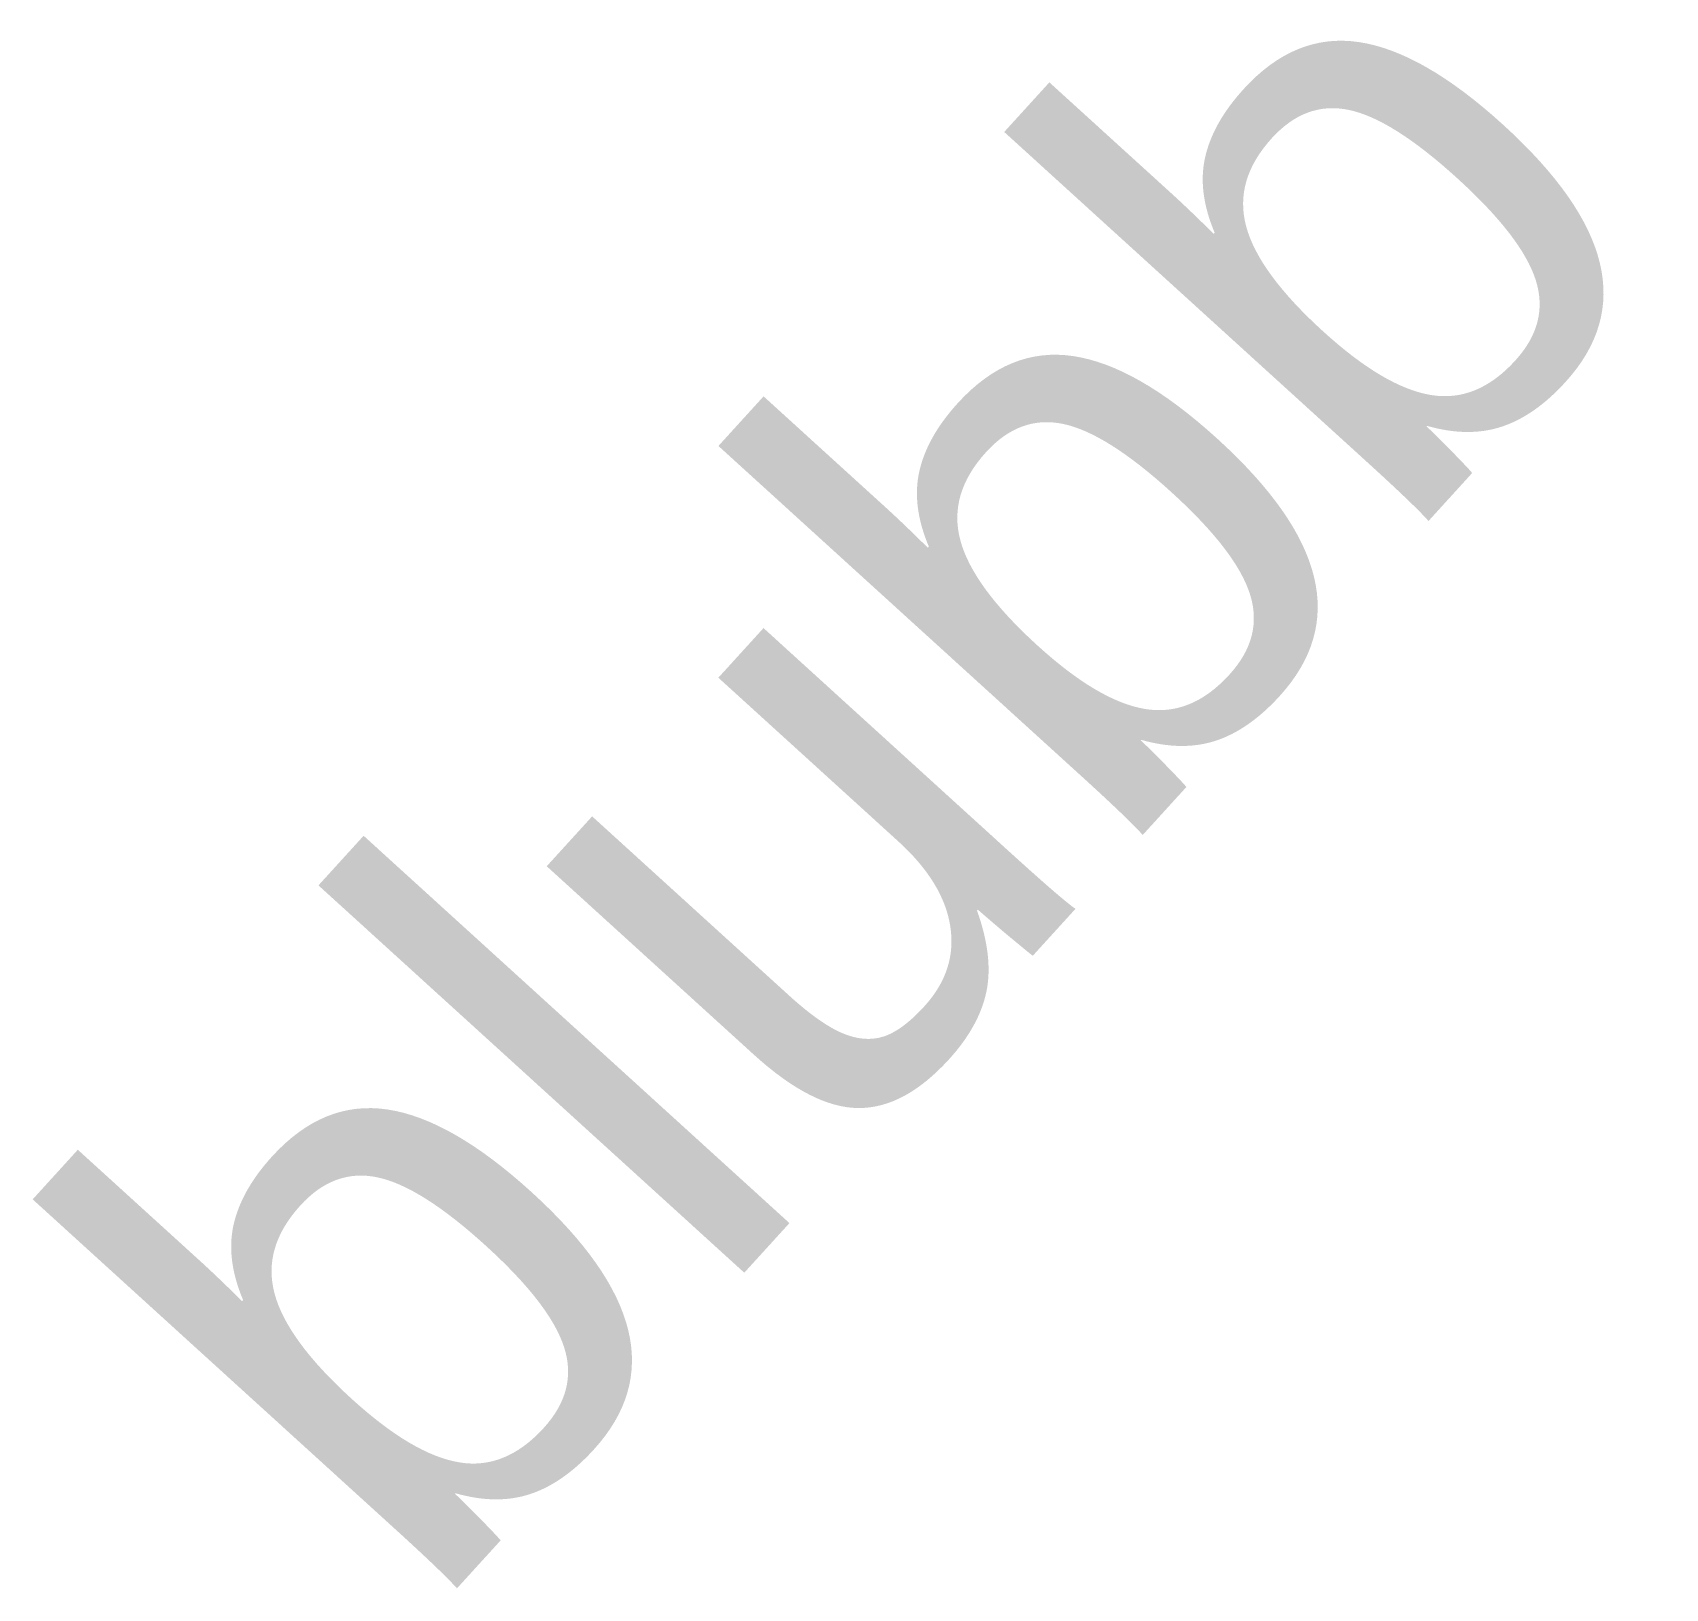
# Model space of a CAD drawing. Header units: metres. Extents: x 2273.56 to 2281.02, y 1564.87 to 1571.98.
import ezdxf

# ---------------------------------------------------------------- set-up
doc = ezdxf.new("R2010")
doc.units = ezdxf.units.M
doc.styles.get("Standard").update_dxf_attribs({"font": 'arial.ttf'})

msp = doc.modelspace()

# ---------------------------------------------------------------- texts
msp.add_text('blubb', height=2.5, rotation=47.7).set_placement((2275.3442, 1564.701))

doc.saveas('drawing.dxf')
